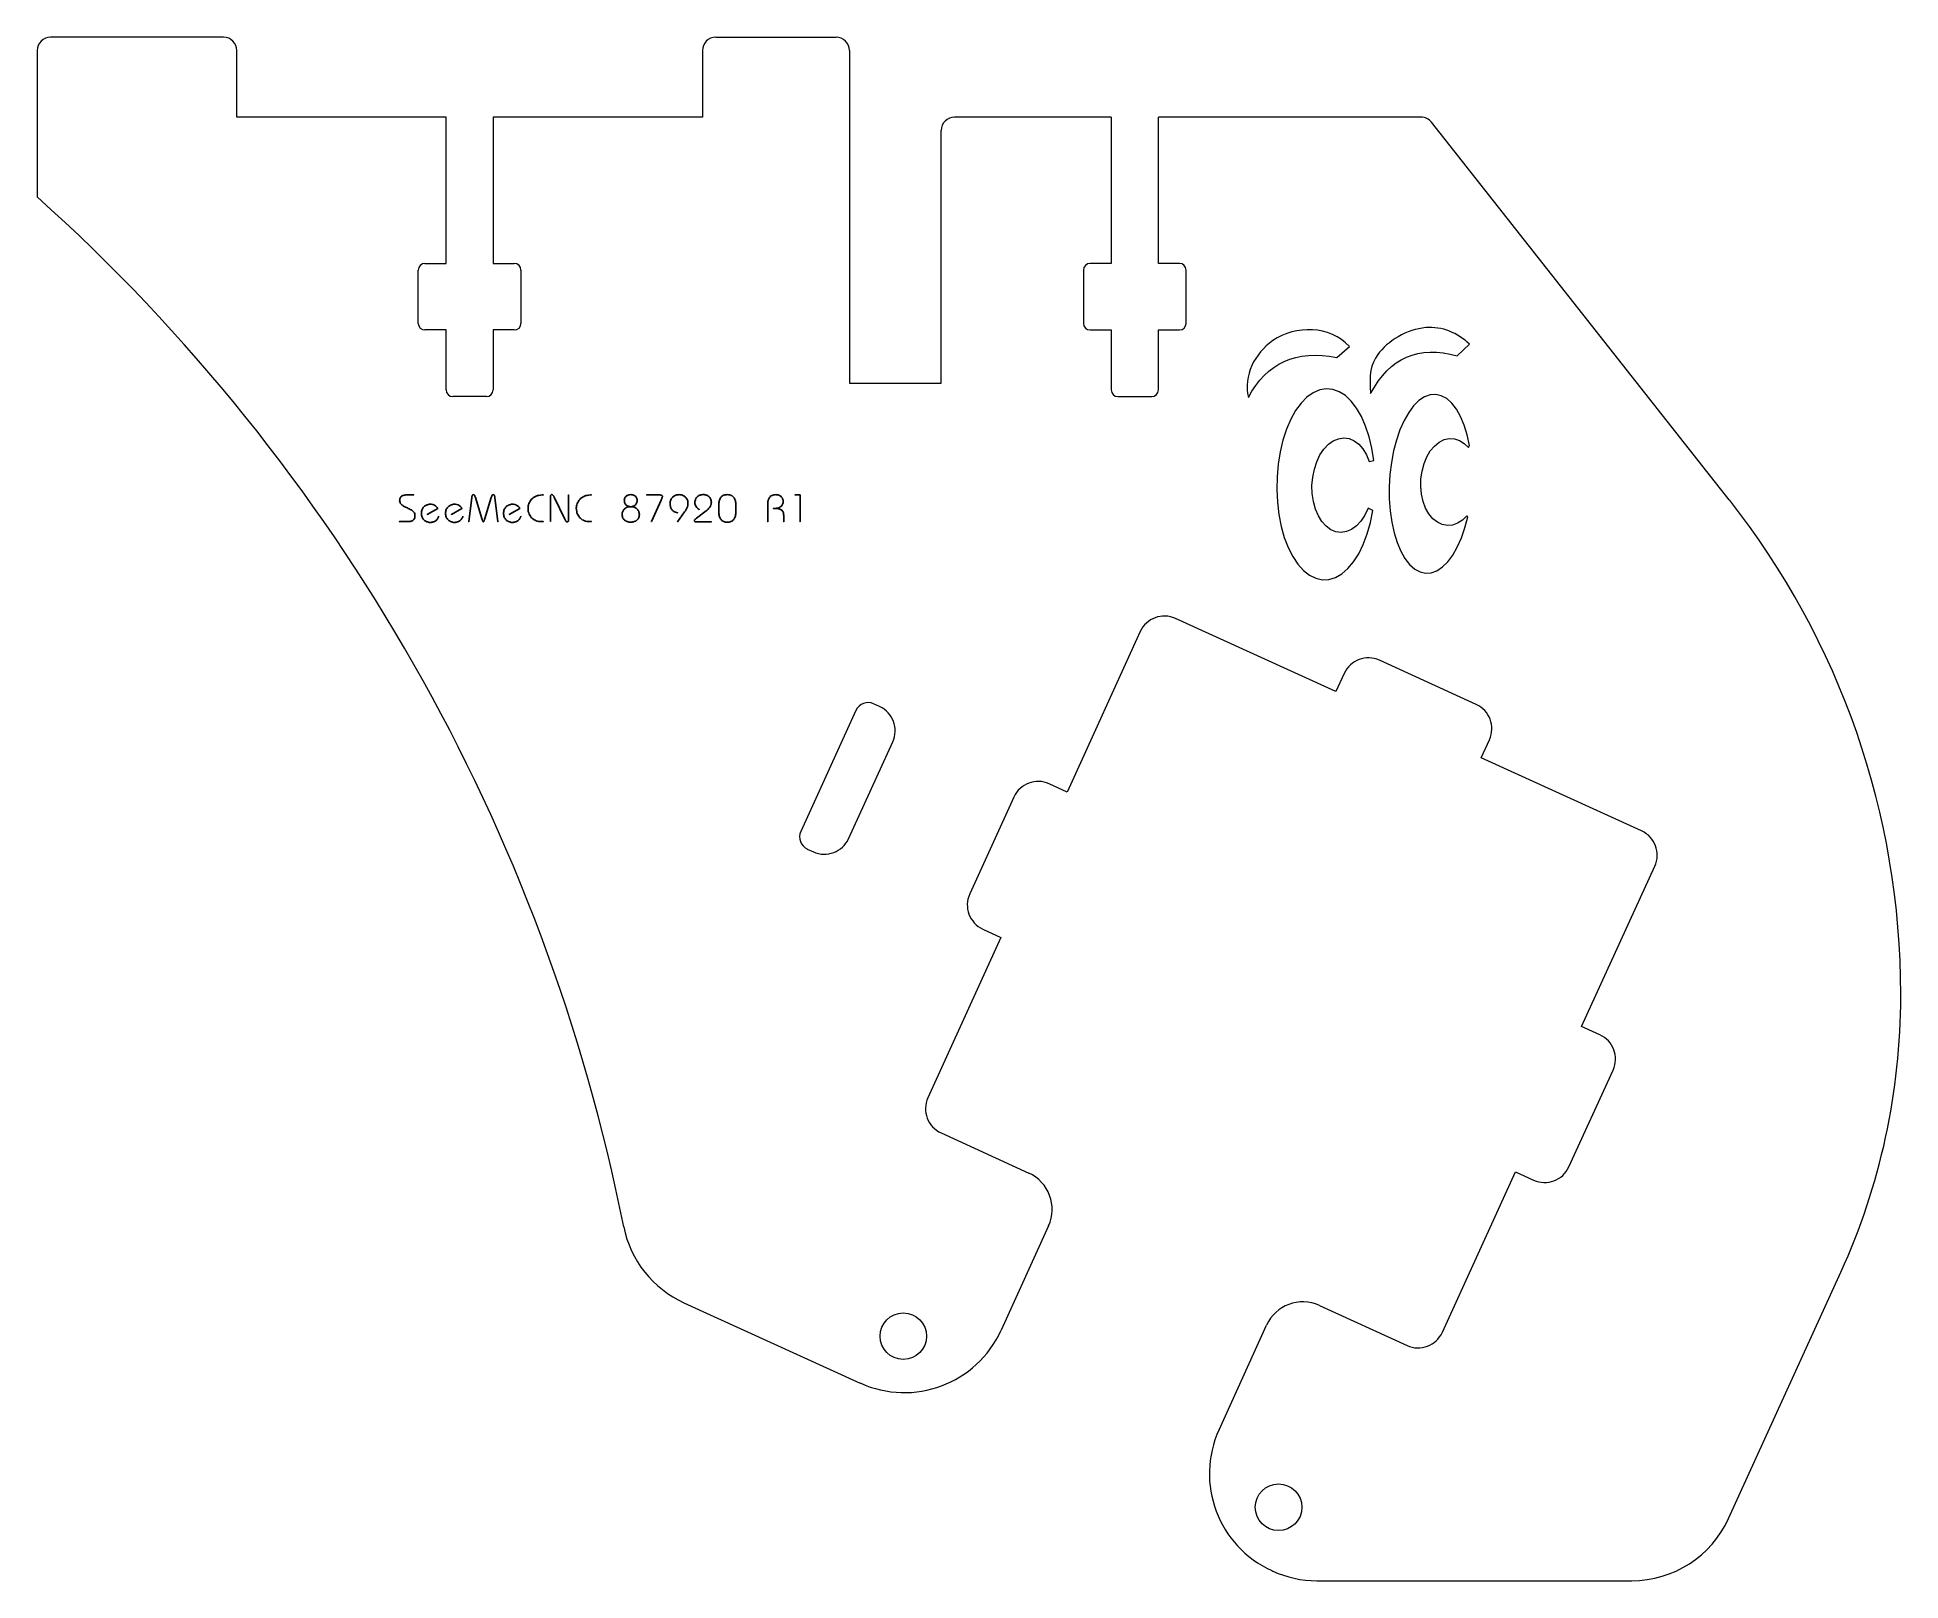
# Model space of a CAD drawing. Header units: millimetres. Extents: x -64 to 76, y -55 to 61.
import ezdxf

# ---------------------------------------------------------------- set-up
doc = ezdxf.new("R2010")
doc.units = ezdxf.units.MM

msp = doc.modelspace()

# ---------------------------------------------------------------- linework, layer by layer
at = {"color": 7, "linetype": 'Continuous', "lineweight": 15}
for p, q in [((-50.5, 61), (-63.5, 61)), ((-13.5, 61), (-4.45, 61)), ((-64.5, 60), (-64.5, 49)), ((-49.5, 55), (-49.5, 60)), ((-14.5, 60), (-14.5, 55)), ((-3.45, 60), (-3.45, 35)), ((-33.77, 55), (-49.5, 55)), ((-33.77, 44), (-33.77, 55)), ((-30.23, 55), (-30.23, 44)), ((-14.5, 55), (-30.23, 55)), ((16.23, 55), (4.45, 55)), ((16.23, 55), (16.23, 44)), ((19.77, 44), (19.77, 55)), ((39.52, 55), (19.77, 55)), ((3.45, 35), (3.45, 54)), ((62.69, 26.23), (40.3, 54.62)), ((-35.86, 39.5), (-35.86, 43.5)), ((-35.36, 44), (-33.77, 44)), ((-30.23, 44), (-28.64, 44)), ((-28.14, 43.5), (-28.14, 39.5)), ((14.14, 43.5), (14.14, 39.5)), ((16.23, 44), (14.64, 44)), ((21.36, 44), (19.77, 44)), ((21.86, 39.5), (21.86, 43.5)), ((-33.77, 39), (-35.36, 39)), ((-33.77, 34.5), (-33.77, 39)), ((-28.64, 39), (-30.23, 39)), ((-30.23, 39), (-30.23, 34.5)), ((14.64, 39), (16.23, 39)), ((16.23, 39), (16.23, 34.5)), ((19.77, 39), (21.36, 39)), ((19.77, 34.5), (19.77, 39)), ((42.23, 37.06), (43.16, 37.93)), ((33.18, 36.94), (34.14, 37.77)), ((-30.73, 34), (-33.27, 34)), ((-3.45, 35), (3.45, 35)), ((16.73, 34), (19.27, 34)), ((43.08, 30.16), (43.17, 30.33)), ((35.63, 29.11), (35.96, 29.2)), ((35.89, 25.43), (35.54, 25.6)), ((43.03, 24.97), (42.97, 25.03)), ((33.12, 11.82), (21.06, 17.32)), ((18.41, 16.33), (12.92, 4.27)), ((43.67, 10.86), (36.39, 14.18)), ((33.74, 13.19), (33.12, 11.82)), ((-2.96, 10.41), (-7.11, 1.31)), ((-1.18, 10.7), (-1.64, 10.91)), ((-3.51, 0.77), (-0.19, 8.05)), ((44.04, 6.85), (44.66, 8.21)), ((56.1, 1.35), (44.04, 6.85)), ((12.92, 4.27), (11.56, 4.89)), ((8.91, 3.9), (5.59, -3.38)), ((-6.62, -0.01), (-6.16, -0.22)), ((51.59, -13.35), (57.09, -1.3)), ((7.94, -6.65), (2.45, -18.7)), ((6.58, -6.03), (7.94, -6.65)), ((75.58, -11.07), (75.58, -10.92)), ((52.96, -13.97), (51.59, -13.35)), ((50.63, -23.9), (53.95, -16.62)), ((3.44, -21.35), (10.04, -24.36)), ((41.12, -36.33), (46.62, -24.27)), ((46.62, -24.27), (47.98, -24.89)), ((11.52, -28.33), (7.95, -36.18)), ((62.64, -50.32), (71.07, -31.8)), ((-15.89, -34.11), (-2.65, -40.14)), ((31.88, -34.31), (38.47, -37.32)), ((24.33, -43.65), (27.9, -35.8)), ((28.29, -54.24), (28.37, -54.28)), ((31.69, -55), (55.36, -55))]:
    msp.add_line(p, q, dxfattribs=at)
at = {"color": 7, "linetype": 'Continuous', "lineweight": 15, "flags": 128}
for points in [[(35.96, 29.2), (35.82, 30.11), (35.62, 30.98), (35.35, 31.78), (35.04, 32.5), (34.67, 33.13), (34.27, 33.65), (33.83, 34.07), (33.36, 34.36), (32.88, 34.54), (32.39, 34.58), (31.9, 34.5), (31.41, 34.29), (30.94, 33.95), (30.5, 33.5), (30.09, 32.95), (29.72, 32.29), (29.4, 31.54), (29.14, 30.72), (28.92, 29.84), (28.78, 28.92), (28.69, 27.97), (28.67, 27.01), (28.72, 26.06), (28.83, 25.13), (29, 24.24), (29.24, 23.41), (29.53, 22.65), (29.87, 21.98), (30.26, 21.4), (30.68, 20.93), (31.13, 20.57), (31.61, 20.34), (32.1, 20.23), (32.59, 20.25), (33.08, 20.4), (33.56, 20.67), (34.01, 21.07), (34.44, 21.57), (34.83, 22.18), (35.17, 22.89), (35.47, 23.67), (35.71, 24.52), (35.89, 25.43)], [(43.17, 30.33), (42.99, 31.13), (42.77, 31.86), (42.49, 32.51), (42.18, 33.06), (41.83, 33.51), (41.45, 33.85), (41.04, 34.06), (40.63, 34.16), (40.2, 34.12), (39.78, 33.97), (39.36, 33.69), (38.96, 33.3), (38.59, 32.79), (38.24, 32.19), (37.93, 31.5), (37.67, 30.73), (37.45, 29.91), (37.29, 29.03), (37.18, 28.13), (37.13, 27.21), (37.13, 26.3), (37.2, 25.41), (37.32, 24.55), (37.49, 23.75), (37.72, 23.02), (37.99, 22.38), (38.31, 21.82), (38.66, 21.37), (39.04, 21.03), (39.44, 20.82), (39.86, 20.72), (40.28, 20.75), (40.71, 20.91), (41.12, 21.19), (41.52, 21.58), (41.9, 22.08), (42.24, 22.68), (42.55, 23.37), (42.82, 24.14), (43.03, 24.97)], [(35.54, 25.6), (35.3, 25.08), (35, 24.64), (34.67, 24.28), (34.3, 24.01), (33.91, 23.85), (33.51, 23.79), (33.12, 23.84), (32.74, 23.99), (32.38, 24.25), (32.07, 24.6), (31.8, 25.04), (31.58, 25.54), (31.43, 26.11), (31.34, 26.7), (31.32, 27.32), (31.38, 27.94), (31.5, 28.54), (31.68, 29.1), (31.92, 29.61), (32.22, 30.05), (32.56, 30.41), (32.92, 30.67), (33.31, 30.83), (33.71, 30.89), (34.11, 30.84), (34.49, 30.67), (34.84, 30.41), (35.15, 30.06), (35.42, 29.62), (35.63, 29.11)], [(42.97, 25.03), (42.64, 24.71), (42.27, 24.47), (41.89, 24.33), (41.5, 24.3), (41.11, 24.37), (40.75, 24.55), (40.41, 24.82), (40.11, 25.18), (39.86, 25.61), (39.68, 26.11), (39.55, 26.66), (39.49, 27.24), (39.5, 27.82), (39.59, 28.4), (39.74, 28.96), (39.95, 29.46), (40.21, 29.91), (40.52, 30.28), (40.87, 30.57), (41.25, 30.76), (41.64, 30.84), (42.02, 30.82), (42.4, 30.7), (42.76, 30.48), (43.08, 30.16)]]:
    msp.add_lwpolyline(points, dxfattribs=at)
at = {"color": 7, "linetype": 'Continuous', "flags": 128}
for points in [[(-30.1, 26.41), (-30.1, 26.45), (-30.11, 26.48), (-30.12, 26.52), (-30.13, 26.55), (-30.15, 26.58), (-30.16, 26.61), (-30.19, 26.62), (-30.22, 26.63), (-30.22, 26.63), (-30.25, 26.62), (-30.27, 26.6), (-30.3, 26.58), (-30.32, 26.54), (-30.33, 26.51), (-30.35, 26.47), (-30.36, 26.43), (-30.37, 26.4), (-30.37, 26.4), (-30.85, 24.84), (-30.85, 24.84), (-30.88, 24.75), (-30.91, 24.67), (-30.92, 24.63), (-30.94, 24.61), (-30.95, 24.59), (-30.97, 24.59), (-30.97, 24.59), (-30.98, 24.59), (-31, 24.61), (-31.01, 24.63), (-31.03, 24.67), (-31.06, 24.75), (-31.08, 24.84), (-31.08, 24.84), (-31.56, 26.4), (-31.56, 26.4), (-31.57, 26.44), (-31.59, 26.47), (-31.6, 26.51), (-31.62, 26.55), (-31.64, 26.58), (-31.66, 26.6), (-31.69, 26.62), (-31.72, 26.63), (-31.72, 26.63), (-31.75, 26.62), (-31.77, 26.61), (-31.79, 26.58), (-31.8, 26.55), (-31.82, 26.52), (-31.83, 26.48), (-31.83, 26.45), (-31.84, 26.41), (-31.84, 26.41), (-32.06, 24.59), (-32.06, 24.59), (-31.84, 26.41), (-31.84, 26.41), (-31.83, 26.45), (-31.83, 26.48), (-31.82, 26.52), (-31.8, 26.55), (-31.79, 26.58), (-31.77, 26.61), (-31.75, 26.62), (-31.72, 26.63), (-31.72, 26.63), (-31.69, 26.62), (-31.66, 26.6), (-31.64, 26.58), (-31.62, 26.55), (-31.6, 26.51), (-31.59, 26.47), (-31.57, 26.44), (-31.56, 26.4), (-31.56, 26.4), (-31.08, 24.84), (-31.08, 24.84), (-31.06, 24.75), (-31.03, 24.67), (-31.01, 24.63), (-31, 24.61), (-30.98, 24.59), (-30.97, 24.59), (-30.97, 24.59), (-30.95, 24.59), (-30.94, 24.61), (-30.92, 24.63), (-30.91, 24.67), (-30.88, 24.75), (-30.85, 24.84), (-30.85, 24.84), (-30.37, 26.4), (-30.37, 26.4), (-30.36, 26.43), (-30.35, 26.47), (-30.33, 26.51), (-30.32, 26.54), (-30.3, 26.58), (-30.27, 26.6), (-30.25, 26.62), (-30.22, 26.63), (-30.22, 26.63), (-30.19, 26.62), (-30.16, 26.61), (-30.15, 26.58), (-30.13, 26.55), (-30.12, 26.52), (-30.11, 26.48), (-30.1, 26.45), (-30.1, 26.41), (-30.1, 26.41), (-29.87, 24.59), (-29.87, 24.59), (-30.1, 26.41)], [(-25.93, 26.41), (-25.93, 26.45), (-25.93, 26.48), (-25.92, 26.51), (-25.92, 26.53), (-25.91, 26.57), (-25.89, 26.59), (-25.87, 26.61), (-25.86, 26.62), (-25.84, 26.63), (-25.82, 26.63), (-25.82, 26.63), (-25.8, 26.62), (-25.78, 26.62), (-25.76, 26.6), (-25.74, 26.58), (-25.71, 26.55), (-25.68, 26.51), (-25.67, 26.48), (-25.65, 26.45), (-25.64, 26.42), (-25.62, 26.38), (-25.62, 26.38), (-24.84, 24.78), (-24.84, 24.78), (-24.82, 24.74), (-24.81, 24.71), (-24.79, 24.69), (-24.78, 24.66), (-24.76, 24.63), (-24.74, 24.6), (-24.72, 24.59), (-24.7, 24.58), (-24.68, 24.58), (-24.65, 24.58), (-24.65, 24.58), (-24.64, 24.58), (-24.62, 24.58), (-24.61, 24.59), (-24.6, 24.61), (-24.58, 24.63), (-24.58, 24.67), (-24.57, 24.69), (-24.57, 24.72), (-24.57, 24.75), (-24.57, 24.78), (-24.57, 24.78), (-24.57, 26.6), (-24.57, 26.6), (-24.57, 24.78), (-24.57, 24.78), (-24.57, 24.75), (-24.57, 24.72), (-24.57, 24.69), (-24.58, 24.67), (-24.58, 24.63), (-24.6, 24.61), (-24.61, 24.59), (-24.62, 24.58), (-24.64, 24.58), (-24.65, 24.58), (-24.65, 24.58), (-24.68, 24.58), (-24.7, 24.58), (-24.72, 24.59), (-24.74, 24.6), (-24.76, 24.63), (-24.78, 24.66), (-24.79, 24.69), (-24.81, 24.71), (-24.82, 24.74), (-24.84, 24.78), (-24.84, 24.78), (-25.62, 26.38), (-25.62, 26.38), (-25.64, 26.42), (-25.65, 26.45), (-25.67, 26.48), (-25.68, 26.51), (-25.71, 26.55), (-25.74, 26.58), (-25.76, 26.6), (-25.78, 26.62), (-25.8, 26.62), (-25.82, 26.63), (-25.82, 26.63), (-25.84, 26.63), (-25.86, 26.62), (-25.87, 26.61), (-25.89, 26.59), (-25.91, 26.57), (-25.92, 26.53), (-25.92, 26.51), (-25.93, 26.48), (-25.93, 26.45), (-25.93, 26.41), (-25.93, 26.41), (-25.93, 24.61), (-25.93, 24.61), (-25.93, 26.41)], [(-20.38, 26.19), (-20.37, 26.25), (-20.36, 26.3), (-20.35, 26.35), (-20.33, 26.39), (-20.3, 26.43), (-20.27, 26.47), (-20.24, 26.5), (-20.21, 26.53), (-20.17, 26.55), (-20.13, 26.57), (-20.09, 26.59), (-20.05, 26.6), (-19.97, 26.62), (-19.89, 26.63), (-19.89, 26.63), (-19.81, 26.62), (-19.73, 26.6), (-19.69, 26.59), (-19.65, 26.57), (-19.61, 26.55), (-19.57, 26.53), (-19.54, 26.5), (-19.51, 26.47), (-19.48, 26.43), (-19.46, 26.39), (-19.43, 26.35), (-19.42, 26.3), (-19.41, 26.25), (-19.41, 26.19), (-19.41, 26.19), (-19.41, 26.13), (-19.42, 26.08), (-19.43, 26.03), (-19.45, 25.98), (-19.47, 25.94), (-19.5, 25.9), (-19.52, 25.87), (-19.56, 25.84), (-19.59, 25.81), (-19.63, 25.79), (-19.67, 25.77), (-19.71, 25.75), (-19.75, 25.74), (-19.8, 25.73), (-19.84, 25.72), (-19.89, 25.72), (-19.89, 25.72), (-19.94, 25.72), (-19.98, 25.73), (-20.03, 25.74), (-20.07, 25.75), (-20.11, 25.77), (-20.16, 25.79), (-20.19, 25.81), (-20.23, 25.84), (-20.26, 25.87), (-20.29, 25.9), (-20.31, 25.94), (-20.34, 25.98), (-20.35, 26.03), (-20.37, 26.08), (-20.37, 26.13)], [(-20.38, 26.19), (-20.37, 26.13), (-20.37, 26.08), (-20.35, 26.03), (-20.34, 25.98), (-20.31, 25.94), (-20.29, 25.9), (-20.26, 25.87), (-20.23, 25.84), (-20.19, 25.81), (-20.16, 25.79), (-20.11, 25.77), (-20.07, 25.75), (-20.03, 25.74), (-19.98, 25.73), (-19.94, 25.72), (-19.89, 25.72), (-19.89, 25.72), (-19.84, 25.72), (-19.8, 25.73), (-19.75, 25.74), (-19.71, 25.75), (-19.67, 25.77), (-19.63, 25.79), (-19.59, 25.81), (-19.56, 25.84), (-19.52, 25.87), (-19.5, 25.9), (-19.47, 25.94), (-19.45, 25.98), (-19.43, 26.03), (-19.42, 26.08), (-19.41, 26.13), (-19.41, 26.19), (-19.41, 26.19), (-19.41, 26.25), (-19.42, 26.3), (-19.43, 26.35), (-19.46, 26.39), (-19.48, 26.43), (-19.51, 26.47), (-19.54, 26.5), (-19.57, 26.53), (-19.61, 26.55), (-19.65, 26.57), (-19.69, 26.59), (-19.73, 26.6), (-19.81, 26.62), (-19.89, 26.63), (-19.89, 26.63), (-19.97, 26.62), (-20.05, 26.6), (-20.09, 26.59), (-20.13, 26.57), (-20.17, 26.55), (-20.21, 26.53), (-20.24, 26.5), (-20.27, 26.47), (-20.3, 26.43), (-20.33, 26.39), (-20.35, 26.35), (-20.36, 26.3), (-20.37, 26.25), (-20.38, 26.19)], [(-15.84, 25.34), (-15.78, 25.42), (-15.73, 25.5), (-15.69, 25.57), (-15.65, 25.65), (-15.62, 25.72), (-15.6, 25.8), (-15.59, 25.88), (-15.59, 25.97), (-15.59, 25.97), (-15.59, 26.03), (-15.6, 26.1), (-15.61, 26.16), (-15.63, 26.22), (-15.66, 26.27), (-15.69, 26.33), (-15.73, 26.38), (-15.77, 26.42), (-15.81, 26.47), (-15.86, 26.51), (-15.92, 26.54), (-15.98, 26.57), (-16.04, 26.6), (-16.11, 26.61), (-16.18, 26.62), (-16.25, 26.63), (-16.25, 26.63), (-16.31, 26.62), (-16.37, 26.62), (-16.44, 26.6), (-16.5, 26.58), (-16.56, 26.56), (-16.61, 26.53), (-16.67, 26.49), (-16.72, 26.45), (-16.76, 26.41), (-16.8, 26.36), (-16.84, 26.3), (-16.87, 26.24), (-16.9, 26.17), (-16.92, 26.11), (-16.93, 26.03), (-16.93, 25.96), (-16.93, 25.96), (-16.93, 25.85), (-16.91, 25.74), (-16.89, 25.69), (-16.87, 25.63), (-16.85, 25.58), (-16.82, 25.53), (-16.78, 25.49), (-16.74, 25.44), (-16.7, 25.4), (-16.64, 25.37), (-16.59, 25.33), (-16.52, 25.31), (-16.45, 25.29), (-16.37, 25.27), (-16.37, 25.27), (-16.45, 25.29), (-16.52, 25.31), (-16.59, 25.33), (-16.64, 25.37), (-16.7, 25.4), (-16.74, 25.44), (-16.78, 25.49), (-16.82, 25.53), (-16.85, 25.58), (-16.87, 25.63), (-16.89, 25.69), (-16.91, 25.74), (-16.93, 25.85), (-16.93, 25.96), (-16.93, 25.96), (-16.93, 26.03), (-16.92, 26.11), (-16.9, 26.17), (-16.87, 26.24), (-16.84, 26.3), (-16.8, 26.36), (-16.76, 26.41), (-16.72, 26.45), (-16.67, 26.49), (-16.61, 26.53), (-16.56, 26.56), (-16.5, 26.58), (-16.44, 26.6), (-16.37, 26.62), (-16.31, 26.62), (-16.25, 26.63), (-16.25, 26.63), (-16.18, 26.62), (-16.11, 26.61), (-16.04, 26.6), (-15.98, 26.57), (-15.92, 26.54), (-15.86, 26.51), (-15.81, 26.47), (-15.77, 26.42), (-15.73, 26.38), (-15.69, 26.33), (-15.66, 26.27), (-15.63, 26.22), (-15.61, 26.16), (-15.6, 26.1), (-15.59, 26.03), (-15.59, 25.97), (-15.59, 25.97), (-15.59, 25.88), (-15.6, 25.8), (-15.62, 25.72), (-15.65, 25.65), (-15.69, 25.57), (-15.73, 25.5), (-15.78, 25.42), (-15.84, 25.34), (-15.84, 25.34), (-16.37, 24.59), (-16.37, 24.59), (-15.84, 25.34)], [(-14.94, 24.59), (-14.99, 24.59), (-15.03, 24.59), (-15.06, 24.6), (-15.08, 24.62), (-15.09, 24.63), (-15.1, 24.65), (-15.1, 24.67), (-15.11, 24.69), (-15.11, 24.69), (-15.1, 24.7), (-15.1, 24.71), (-15.09, 24.72), (-15.08, 24.73), (-15.06, 24.75), (-15.03, 24.78), (-15.01, 24.79), (-14.99, 24.81), (-14.97, 24.83), (-14.94, 24.85), (-14.94, 24.85), (-14.22, 25.41), (-14.22, 25.41), (-14.15, 25.47), (-14.08, 25.54), (-14.01, 25.6), (-13.95, 25.68), (-13.9, 25.76), (-13.87, 25.85), (-13.85, 25.89), (-13.84, 25.94), (-13.84, 25.99), (-13.83, 26.05), (-13.83, 26.05), (-13.84, 26.12), (-13.85, 26.19), (-13.86, 26.25), (-13.89, 26.31), (-13.92, 26.36), (-13.95, 26.41), (-13.99, 26.45), (-14.03, 26.49), (-14.07, 26.52), (-14.12, 26.55), (-14.17, 26.58), (-14.22, 26.59), (-14.27, 26.61), (-14.32, 26.62), (-14.37, 26.63), (-14.43, 26.63), (-14.43, 26.63), (-14.48, 26.63), (-14.54, 26.62), (-14.59, 26.61), (-14.65, 26.59), (-14.71, 26.58), (-14.76, 26.55), (-14.81, 26.52), (-14.86, 26.49), (-14.9, 26.45), (-14.94, 26.41), (-14.97, 26.36), (-15.01, 26.3), (-15.03, 26.24), (-15.05, 26.17), (-15.06, 26.1), (-15.06, 26.02), (-15.06, 26.02), (-15.06, 25.95), (-15.04, 25.88), (-15.01, 25.8), (-14.98, 25.73), (-14.93, 25.67), (-14.88, 25.61), (-14.81, 25.56), (-14.74, 25.52), (-14.74, 25.52), (-14.81, 25.56), (-14.88, 25.61), (-14.93, 25.67), (-14.98, 25.73), (-15.01, 25.8), (-15.04, 25.88), (-15.06, 25.95), (-15.06, 26.02), (-15.06, 26.02), (-15.06, 26.1), (-15.05, 26.17), (-15.03, 26.24), (-15.01, 26.3), (-14.97, 26.36), (-14.94, 26.41), (-14.9, 26.45), (-14.86, 26.49), (-14.81, 26.52), (-14.76, 26.55), (-14.71, 26.58), (-14.65, 26.59), (-14.59, 26.61), (-14.54, 26.62), (-14.48, 26.63), (-14.43, 26.63), (-14.43, 26.63), (-14.37, 26.63), (-14.32, 26.62), (-14.27, 26.61), (-14.22, 26.59), (-14.17, 26.58), (-14.12, 26.55), (-14.07, 26.52), (-14.03, 26.49), (-13.99, 26.45), (-13.95, 26.41), (-13.92, 26.36), (-13.89, 26.31), (-13.86, 26.25), (-13.85, 26.19), (-13.84, 26.12), (-13.83, 26.05), (-13.83, 26.05), (-13.84, 25.99), (-13.84, 25.94), (-13.85, 25.89), (-13.87, 25.85), (-13.9, 25.76), (-13.95, 25.68), (-14.01, 25.6), (-14.08, 25.54), (-14.15, 25.47), (-14.22, 25.41), (-14.22, 25.41), (-14.94, 24.85), (-14.94, 24.85), (-14.97, 24.83), (-14.99, 24.81), (-15.01, 24.79), (-15.03, 24.78), (-15.06, 24.75), (-15.08, 24.73), (-15.09, 24.72), (-15.1, 24.71), (-15.1, 24.7), (-15.11, 24.69), (-15.11, 24.69), (-15.1, 24.67), (-15.1, 24.65), (-15.09, 24.63), (-15.08, 24.62), (-15.06, 24.6), (-15.03, 24.59), (-14.99, 24.59), (-14.94, 24.59), (-14.94, 24.59), (-13.83, 24.59), (-13.83, 24.59), (-14.94, 24.59)], [(-13.26, 25.93), (-13.26, 26.01), (-13.25, 26.08), (-13.24, 26.15), (-13.22, 26.21), (-13.2, 26.27), (-13.17, 26.33), (-13.14, 26.38), (-13.1, 26.43), (-13.06, 26.48), (-13.01, 26.52), (-12.96, 26.55), (-12.9, 26.58), (-12.84, 26.6), (-12.77, 26.61), (-12.7, 26.62), (-12.63, 26.63), (-12.63, 26.63), (-12.55, 26.62), (-12.48, 26.61), (-12.42, 26.6), (-12.36, 26.57), (-12.3, 26.55), (-12.25, 26.51), (-12.2, 26.47), (-12.16, 26.43), (-12.12, 26.38), (-12.09, 26.33), (-12.06, 26.27), (-12.04, 26.21), (-12.02, 26.15), (-12.01, 26.08), (-12, 26.01), (-12, 25.93), (-12, 25.93), (-12, 25.25), (-12, 25.25), (-12, 25.18), (-12.01, 25.11), (-12.02, 25.04), (-12.04, 24.97), (-12.06, 24.91), (-12.09, 24.85), (-12.12, 24.8), (-12.16, 24.75), (-12.2, 24.71), (-12.25, 24.67), (-12.3, 24.63), (-12.36, 24.6), (-12.42, 24.58), (-12.48, 24.56), (-12.55, 24.55), (-12.63, 24.55), (-12.63, 24.55), (-12.7, 24.55), (-12.77, 24.56), (-12.84, 24.58), (-12.9, 24.6), (-12.96, 24.63), (-13.01, 24.67), (-13.06, 24.71), (-13.1, 24.75), (-13.14, 24.8), (-13.17, 24.85), (-13.2, 24.91), (-13.22, 24.97), (-13.24, 25.04), (-13.25, 25.11), (-13.26, 25.18), (-13.26, 25.25)], [(-13.26, 25.93), (-13.26, 25.25), (-13.26, 25.25), (-13.26, 25.18), (-13.25, 25.11), (-13.24, 25.04), (-13.22, 24.97), (-13.2, 24.91), (-13.17, 24.85), (-13.14, 24.8), (-13.1, 24.75), (-13.06, 24.71), (-13.01, 24.67), (-12.96, 24.63), (-12.9, 24.6), (-12.84, 24.58), (-12.77, 24.56), (-12.7, 24.55), (-12.63, 24.55), (-12.63, 24.55), (-12.55, 24.55), (-12.48, 24.56), (-12.42, 24.58), (-12.36, 24.6), (-12.3, 24.63), (-12.25, 24.67), (-12.2, 24.71), (-12.16, 24.75), (-12.12, 24.8), (-12.09, 24.85), (-12.06, 24.91), (-12.04, 24.97), (-12.02, 25.04), (-12.01, 25.11), (-12, 25.18), (-12, 25.25), (-12, 25.25), (-12, 25.93), (-12, 25.93), (-12, 26.01), (-12.01, 26.08), (-12.02, 26.15), (-12.04, 26.21), (-12.06, 26.27), (-12.09, 26.33), (-12.12, 26.38), (-12.16, 26.43), (-12.2, 26.47), (-12.25, 26.51), (-12.3, 26.55), (-12.36, 26.57), (-12.42, 26.6), (-12.48, 26.61), (-12.55, 26.62), (-12.63, 26.63), (-12.63, 26.63), (-12.7, 26.62), (-12.77, 26.61), (-12.84, 26.6), (-12.9, 26.58), (-12.96, 26.55), (-13.01, 26.52), (-13.06, 26.48), (-13.1, 26.43), (-13.14, 26.38), (-13.17, 26.33), (-13.2, 26.27), (-13.22, 26.21), (-13.24, 26.15), (-13.25, 26.08), (-13.26, 26.01), (-13.26, 25.93)], [(-9.59, 26), (-9.59, 26.05), (-9.58, 26.1), (-9.57, 26.16), (-9.56, 26.21), (-9.54, 26.26), (-9.52, 26.32), (-9.49, 26.37), (-9.46, 26.41), (-9.42, 26.46), (-9.38, 26.5), (-9.33, 26.53), (-9.27, 26.57), (-9.21, 26.59), (-9.14, 26.61), (-9.07, 26.62), (-8.99, 26.63), (-8.99, 26.63), (-8.92, 26.62), (-8.86, 26.62), (-8.81, 26.6), (-8.75, 26.59), (-8.71, 26.56), (-8.66, 26.54), (-8.62, 26.51), (-8.58, 26.48), (-8.55, 26.44), (-8.52, 26.4), (-8.49, 26.36), (-8.47, 26.31), (-8.46, 26.27), (-8.44, 26.22), (-8.44, 26.17), (-8.43, 26.12), (-8.43, 26.12), (-8.44, 26.06), (-8.44, 26), (-8.46, 25.95), (-8.48, 25.9), (-8.5, 25.85), (-8.53, 25.81), (-8.56, 25.77), (-8.6, 25.73), (-8.65, 25.7), (-8.7, 25.67), (-8.75, 25.64), (-8.8, 25.62), (-8.86, 25.61), (-8.93, 25.6), (-8.99, 25.59), (-9.06, 25.59), (-9.06, 25.59), (-9.16, 25.59), (-9.16, 25.59), (-8.96, 25.59), (-8.96, 25.59), (-8.9, 25.59), (-8.84, 25.58), (-8.78, 25.57), (-8.73, 25.56), (-8.68, 25.54), (-8.63, 25.52), (-8.59, 25.49), (-8.55, 25.46), (-8.51, 25.43), (-8.48, 25.39), (-8.45, 25.35), (-8.43, 25.3), (-8.41, 25.25), (-8.4, 25.2), (-8.4, 25.14), (-8.39, 25.07), (-8.39, 25.07), (-8.39, 24.59), (-8.39, 24.59), (-8.39, 25.07), (-8.39, 25.07), (-8.4, 25.14), (-8.4, 25.2), (-8.41, 25.25), (-8.43, 25.3), (-8.45, 25.35), (-8.48, 25.39), (-8.51, 25.43), (-8.55, 25.46), (-8.59, 25.49), (-8.63, 25.52), (-8.68, 25.54), (-8.73, 25.56), (-8.78, 25.57), (-8.84, 25.58), (-8.9, 25.59), (-8.96, 25.59), (-8.96, 25.59), (-9.16, 25.59), (-9.16, 25.59), (-9.06, 25.59), (-9.06, 25.59), (-8.99, 25.59), (-8.93, 25.6), (-8.86, 25.61), (-8.8, 25.62), (-8.75, 25.64), (-8.7, 25.67), (-8.65, 25.7), (-8.6, 25.73), (-8.56, 25.77), (-8.53, 25.81), (-8.5, 25.85), (-8.48, 25.9), (-8.46, 25.95), (-8.44, 26), (-8.44, 26.06), (-8.43, 26.12), (-8.43, 26.12), (-8.44, 26.17), (-8.44, 26.22), (-8.46, 26.27), (-8.47, 26.31), (-8.49, 26.36), (-8.52, 26.4), (-8.55, 26.44), (-8.58, 26.48), (-8.62, 26.51), (-8.66, 26.54), (-8.71, 26.56), (-8.75, 26.59), (-8.81, 26.6), (-8.86, 26.62), (-8.92, 26.62), (-8.99, 26.63), (-8.99, 26.63), (-9.07, 26.62), (-9.14, 26.61), (-9.21, 26.59), (-9.27, 26.57), (-9.33, 26.53), (-9.38, 26.5), (-9.42, 26.46), (-9.46, 26.41), (-9.49, 26.37), (-9.52, 26.32), (-9.54, 26.26), (-9.56, 26.21), (-9.57, 26.16), (-9.58, 26.1), (-9.59, 26.05), (-9.59, 26), (-9.59, 26), (-9.59, 24.59), (-9.59, 24.59), (-9.59, 26)], [(-36.61, 24.6), (-36.56, 24.6), (-36.51, 24.6), (-36.46, 24.61), (-36.41, 24.62), (-36.37, 24.64), (-36.32, 24.66), (-36.28, 24.68), (-36.25, 24.7), (-36.21, 24.73), (-36.19, 24.77), (-36.16, 24.8), (-36.14, 24.84), (-36.13, 24.89), (-36.11, 24.94), (-36.11, 24.99), (-36.11, 25.05), (-36.11, 25.05), (-36.11, 25.12), (-36.13, 25.19), (-36.15, 25.25), (-36.19, 25.31), (-36.24, 25.36), (-36.29, 25.4), (-36.34, 25.45), (-36.4, 25.49), (-36.47, 25.52), (-36.54, 25.56), (-36.61, 25.59), (-36.68, 25.63), (-36.82, 25.69), (-36.96, 25.76), (-37.02, 25.8), (-37.07, 25.84), (-37.13, 25.89), (-37.17, 25.93), (-37.21, 25.98), (-37.23, 26.04), (-37.25, 26.1), (-37.26, 26.17), (-37.26, 26.17), (-37.25, 26.24), (-37.24, 26.31), (-37.23, 26.35), (-37.21, 26.38), (-37.19, 26.42), (-37.17, 26.45), (-37.14, 26.48), (-37.11, 26.51), (-37.07, 26.53), (-37.03, 26.55), (-36.99, 26.57), (-36.93, 26.59), (-36.87, 26.59), (-36.8, 26.6), (-36.8, 26.6), (-36.2, 26.6), (-36.2, 26.6), (-36.8, 26.6), (-36.8, 26.6), (-36.87, 26.59), (-36.93, 26.59), (-36.99, 26.57), (-37.03, 26.55), (-37.07, 26.53), (-37.11, 26.51), (-37.14, 26.48), (-37.17, 26.45), (-37.19, 26.42), (-37.21, 26.38), (-37.23, 26.35), (-37.24, 26.31), (-37.25, 26.24), (-37.26, 26.17), (-37.26, 26.17), (-37.25, 26.1), (-37.23, 26.04), (-37.21, 25.98), (-37.17, 25.93), (-37.13, 25.89), (-37.07, 25.84), (-37.02, 25.8), (-36.96, 25.76), (-36.82, 25.69), (-36.68, 25.63), (-36.61, 25.59), (-36.54, 25.56), (-36.47, 25.52), (-36.4, 25.49), (-36.34, 25.45), (-36.29, 25.4), (-36.24, 25.36), (-36.19, 25.31), (-36.15, 25.25), (-36.13, 25.19), (-36.11, 25.12), (-36.11, 25.05), (-36.11, 25.05), (-36.11, 24.99), (-36.11, 24.94), (-36.13, 24.89), (-36.14, 24.84), (-36.16, 24.8), (-36.19, 24.77), (-36.21, 24.73), (-36.25, 24.7), (-36.28, 24.68), (-36.32, 24.66), (-36.37, 24.64), (-36.41, 24.62), (-36.46, 24.61), (-36.51, 24.6), (-36.56, 24.6), (-36.61, 24.6), (-36.61, 24.6), (-37.28, 24.6), (-37.28, 24.6), (-36.61, 24.6)], [(-34.32, 25.01), (-34.34, 24.96), (-34.36, 24.9), (-34.38, 24.85), (-34.41, 24.81), (-34.44, 24.77), (-34.48, 24.73), (-34.51, 24.69), (-34.55, 24.66), (-34.6, 24.63), (-34.64, 24.61), (-34.69, 24.59), (-34.74, 24.57), (-34.79, 24.56), (-34.84, 24.55), (-34.9, 24.54), (-34.96, 24.54), (-34.96, 24.54), (-35.03, 24.54), (-35.1, 24.55), (-35.16, 24.57), (-35.22, 24.59), (-35.28, 24.62), (-35.34, 24.65), (-35.39, 24.69), (-35.44, 24.73), (-35.48, 24.78), (-35.51, 24.83), (-35.55, 24.88), (-35.57, 24.94), (-35.6, 25.01), (-35.61, 25.08), (-35.62, 25.15), (-35.62, 25.22), (-35.62, 25.22), (-35.62, 25.29), (-35.61, 25.37), (-35.6, 25.43), (-35.57, 25.5), (-35.55, 25.56), (-35.51, 25.61), (-35.48, 25.67), (-35.44, 25.71), (-35.39, 25.76), (-35.34, 25.79), (-35.28, 25.82), (-35.22, 25.85), (-35.16, 25.87), (-35.1, 25.89), (-35.03, 25.9), (-34.96, 25.9), (-34.96, 25.9), (-34.86, 25.9), (-34.77, 25.88), (-34.69, 25.85), (-34.61, 25.81), (-34.57, 25.79), (-34.54, 25.76), (-34.51, 25.74), (-34.48, 25.71), (-34.46, 25.68), (-34.43, 25.65), (-34.41, 25.61), (-34.4, 25.58), (-34.4, 25.58), (-35.19, 25.14), (-35.19, 25.14), (-34.4, 25.58), (-34.4, 25.58), (-34.41, 25.61), (-34.43, 25.65), (-34.46, 25.68), (-34.48, 25.71), (-34.51, 25.74), (-34.54, 25.76), (-34.57, 25.79), (-34.61, 25.81), (-34.69, 25.85), (-34.77, 25.88), (-34.86, 25.9), (-34.96, 25.9), (-34.96, 25.9), (-35.03, 25.9), (-35.1, 25.89), (-35.16, 25.87), (-35.22, 25.85), (-35.28, 25.82), (-35.34, 25.79), (-35.39, 25.76), (-35.44, 25.71), (-35.48, 25.67), (-35.51, 25.61), (-35.55, 25.56), (-35.57, 25.5), (-35.6, 25.43), (-35.61, 25.37), (-35.62, 25.29), (-35.62, 25.22), (-35.62, 25.22), (-35.62, 25.15), (-35.61, 25.08), (-35.6, 25.01), (-35.57, 24.94), (-35.55, 24.88), (-35.51, 24.83), (-35.48, 24.78), (-35.44, 24.73), (-35.39, 24.69), (-35.34, 24.65), (-35.28, 24.62), (-35.22, 24.59), (-35.16, 24.57), (-35.1, 24.55), (-35.03, 24.54), (-34.96, 24.54), (-34.96, 24.54), (-34.9, 24.54), (-34.84, 24.55), (-34.79, 24.56), (-34.74, 24.57), (-34.69, 24.59), (-34.64, 24.61), (-34.6, 24.63), (-34.55, 24.66), (-34.51, 24.69), (-34.48, 24.73), (-34.44, 24.77), (-34.41, 24.81), (-34.38, 24.85), (-34.36, 24.9), (-34.34, 24.96), (-34.32, 25.01)], [(-32.5, 25.01), (-32.52, 24.96), (-32.54, 24.9), (-32.57, 24.85), (-32.6, 24.81), (-32.63, 24.77), (-32.66, 24.73), (-32.7, 24.69), (-32.74, 24.66), (-32.78, 24.63), (-32.83, 24.61), (-32.87, 24.59), (-32.92, 24.57), (-32.98, 24.56), (-33.03, 24.55), (-33.08, 24.54), (-33.14, 24.54), (-33.14, 24.54), (-33.21, 24.54), (-33.28, 24.55), (-33.35, 24.57), (-33.41, 24.59), (-33.47, 24.62), (-33.52, 24.65), (-33.57, 24.69), (-33.62, 24.73), (-33.66, 24.78), (-33.7, 24.83), (-33.73, 24.88), (-33.76, 24.94), (-33.78, 25.01), (-33.8, 25.08), (-33.81, 25.15), (-33.81, 25.22), (-33.81, 25.22), (-33.81, 25.29), (-33.8, 25.37), (-33.78, 25.43), (-33.76, 25.5), (-33.73, 25.56), (-33.7, 25.61), (-33.66, 25.67), (-33.62, 25.71), (-33.57, 25.76), (-33.52, 25.79), (-33.47, 25.82), (-33.41, 25.85), (-33.35, 25.87), (-33.28, 25.89), (-33.21, 25.9), (-33.14, 25.9), (-33.14, 25.9), (-33.05, 25.9), (-32.96, 25.88), (-32.87, 25.85), (-32.79, 25.81), (-32.76, 25.79), (-32.72, 25.76), (-32.69, 25.74), (-32.66, 25.71), (-32.64, 25.68), (-32.62, 25.65), (-32.6, 25.61), (-32.58, 25.58), (-32.58, 25.58), (-33.37, 25.14), (-33.37, 25.14), (-32.58, 25.58), (-32.58, 25.58), (-32.6, 25.61), (-32.62, 25.65), (-32.64, 25.68), (-32.66, 25.71), (-32.69, 25.74), (-32.72, 25.76), (-32.76, 25.79), (-32.79, 25.81), (-32.87, 25.85), (-32.96, 25.88), (-33.05, 25.9), (-33.14, 25.9), (-33.14, 25.9), (-33.21, 25.9), (-33.28, 25.89), (-33.35, 25.87), (-33.41, 25.85), (-33.47, 25.82), (-33.52, 25.79), (-33.57, 25.76), (-33.62, 25.71), (-33.66, 25.67), (-33.7, 25.61), (-33.73, 25.56), (-33.76, 25.5), (-33.78, 25.43), (-33.8, 25.37), (-33.81, 25.29), (-33.81, 25.22), (-33.81, 25.22), (-33.81, 25.15), (-33.8, 25.08), (-33.78, 25.01), (-33.76, 24.94), (-33.73, 24.88), (-33.7, 24.83), (-33.66, 24.78), (-33.62, 24.73), (-33.57, 24.69), (-33.52, 24.65), (-33.47, 24.62), (-33.41, 24.59), (-33.35, 24.57), (-33.28, 24.55), (-33.21, 24.54), (-33.14, 24.54), (-33.14, 24.54), (-33.08, 24.54), (-33.03, 24.55), (-32.98, 24.56), (-32.92, 24.57), (-32.87, 24.59), (-32.83, 24.61), (-32.78, 24.63), (-32.74, 24.66), (-32.7, 24.69), (-32.66, 24.73), (-32.63, 24.77), (-32.6, 24.81), (-32.57, 24.85), (-32.54, 24.9), (-32.52, 24.96), (-32.5, 25.01)], [(-28.14, 25.01), (-28.16, 24.96), (-28.19, 24.9), (-28.21, 24.85), (-28.24, 24.81), (-28.27, 24.77), (-28.3, 24.73), (-28.34, 24.69), (-28.38, 24.66), (-28.42, 24.63), (-28.47, 24.61), (-28.52, 24.59), (-28.57, 24.57), (-28.62, 24.56), (-28.67, 24.55), (-28.73, 24.54), (-28.79, 24.54), (-28.79, 24.54), (-28.86, 24.54), (-28.92, 24.55), (-28.99, 24.57), (-29.05, 24.59), (-29.11, 24.62), (-29.17, 24.65), (-29.22, 24.69), (-29.26, 24.73), (-29.3, 24.78), (-29.34, 24.83), (-29.37, 24.88), (-29.4, 24.94), (-29.42, 25.01), (-29.44, 25.08), (-29.45, 25.15), (-29.45, 25.22), (-29.45, 25.22), (-29.45, 25.29), (-29.44, 25.37), (-29.42, 25.43), (-29.4, 25.5), (-29.37, 25.56), (-29.34, 25.61), (-29.3, 25.67), (-29.26, 25.71), (-29.22, 25.76), (-29.17, 25.79), (-29.11, 25.82), (-29.05, 25.85), (-28.99, 25.87), (-28.92, 25.89), (-28.86, 25.9), (-28.79, 25.9), (-28.79, 25.9), (-28.69, 25.9), (-28.6, 25.88), (-28.52, 25.85), (-28.44, 25.81), (-28.4, 25.79), (-28.37, 25.76), (-28.33, 25.74), (-28.31, 25.71), (-28.28, 25.68), (-28.26, 25.65), (-28.24, 25.61), (-28.23, 25.58), (-28.23, 25.58), (-29.02, 25.14), (-29.02, 25.14), (-28.23, 25.58), (-28.23, 25.58), (-28.24, 25.61), (-28.26, 25.65), (-28.28, 25.68), (-28.31, 25.71), (-28.33, 25.74), (-28.37, 25.76), (-28.4, 25.79), (-28.44, 25.81), (-28.52, 25.85), (-28.6, 25.88), (-28.69, 25.9), (-28.79, 25.9), (-28.79, 25.9), (-28.86, 25.9), (-28.92, 25.89), (-28.99, 25.87), (-29.05, 25.85), (-29.11, 25.82), (-29.17, 25.79), (-29.22, 25.76), (-29.26, 25.71), (-29.3, 25.67), (-29.34, 25.61), (-29.37, 25.56), (-29.4, 25.5), (-29.42, 25.43), (-29.44, 25.37), (-29.45, 25.29), (-29.45, 25.22), (-29.45, 25.22), (-29.45, 25.15), (-29.44, 25.08), (-29.42, 25.01), (-29.4, 24.94), (-29.37, 24.88), (-29.34, 24.83), (-29.3, 24.78), (-29.26, 24.73), (-29.22, 24.69), (-29.17, 24.65), (-29.11, 24.62), (-29.05, 24.59), (-28.99, 24.57), (-28.92, 24.55), (-28.86, 24.54), (-28.79, 24.54), (-28.79, 24.54), (-28.73, 24.54), (-28.67, 24.55), (-28.62, 24.56), (-28.57, 24.57), (-28.52, 24.59), (-28.47, 24.61), (-28.42, 24.63), (-28.38, 24.66), (-28.34, 24.69), (-28.3, 24.73), (-28.27, 24.77), (-28.24, 24.81), (-28.21, 24.85), (-28.19, 24.9), (-28.16, 24.96), (-28.14, 25.01)], [(-26.66, 24.6), (-26.74, 24.6), (-26.83, 24.61), (-26.92, 24.63), (-27, 24.66), (-27.08, 24.7), (-27.16, 24.74), (-27.24, 24.8), (-27.31, 24.85), (-27.37, 24.92), (-27.43, 25), (-27.48, 25.08), (-27.52, 25.17), (-27.56, 25.27), (-27.59, 25.37), (-27.6, 25.48), (-27.61, 25.6), (-27.61, 25.6), (-27.6, 25.69), (-27.59, 25.78), (-27.57, 25.87), (-27.54, 25.96), (-27.5, 26.04), (-27.45, 26.13), (-27.4, 26.2), (-27.34, 26.28), (-27.26, 26.35), (-27.19, 26.41), (-27.1, 26.46), (-27.01, 26.51), (-26.9, 26.55), (-26.79, 26.57), (-26.68, 26.59), (-26.55, 26.6), (-26.55, 26.6), (-26.47, 26.6), (-26.47, 26.6), (-26.55, 26.6), (-26.55, 26.6), (-26.68, 26.59), (-26.79, 26.57), (-26.9, 26.55), (-27.01, 26.51), (-27.1, 26.46), (-27.19, 26.41), (-27.26, 26.35), (-27.34, 26.28), (-27.4, 26.2), (-27.45, 26.13), (-27.5, 26.04), (-27.54, 25.96), (-27.57, 25.87), (-27.59, 25.78), (-27.6, 25.69), (-27.61, 25.6), (-27.61, 25.6), (-27.6, 25.48), (-27.59, 25.37), (-27.56, 25.27), (-27.52, 25.17), (-27.48, 25.08), (-27.43, 25), (-27.37, 24.92), (-27.31, 24.85), (-27.24, 24.8), (-27.16, 24.74), (-27.08, 24.7), (-27, 24.66), (-26.92, 24.63), (-26.83, 24.61), (-26.74, 24.6), (-26.66, 24.6), (-26.66, 24.6), (-26.47, 24.6), (-26.47, 24.6), (-26.66, 24.6)], [(-23.02, 24.6), (-23.11, 24.6), (-23.2, 24.61), (-23.29, 24.63), (-23.37, 24.66), (-23.45, 24.7), (-23.53, 24.74), (-23.61, 24.8), (-23.67, 24.85), (-23.74, 24.92), (-23.8, 25), (-23.85, 25.08), (-23.89, 25.17), (-23.93, 25.27), (-23.95, 25.37), (-23.97, 25.48), (-23.98, 25.6), (-23.98, 25.6), (-23.97, 25.69), (-23.96, 25.78), (-23.94, 25.87), (-23.91, 25.96), (-23.87, 26.04), (-23.82, 26.13), (-23.77, 26.2), (-23.7, 26.28), (-23.63, 26.35), (-23.55, 26.41), (-23.47, 26.46), (-23.37, 26.51), (-23.27, 26.55), (-23.16, 26.57), (-23.05, 26.59), (-22.92, 26.6), (-22.92, 26.6), (-22.84, 26.6), (-22.84, 26.6), (-22.92, 26.6), (-22.92, 26.6), (-23.05, 26.59), (-23.16, 26.57), (-23.27, 26.55), (-23.37, 26.51), (-23.47, 26.46), (-23.55, 26.41), (-23.63, 26.35), (-23.7, 26.28), (-23.77, 26.2), (-23.82, 26.13), (-23.87, 26.04), (-23.91, 25.96), (-23.94, 25.87), (-23.96, 25.78), (-23.97, 25.69), (-23.98, 25.6), (-23.98, 25.6), (-23.97, 25.48), (-23.95, 25.37), (-23.93, 25.27), (-23.89, 25.17), (-23.85, 25.08), (-23.8, 25), (-23.74, 24.92), (-23.67, 24.85), (-23.61, 24.8), (-23.53, 24.74), (-23.45, 24.7), (-23.37, 24.66), (-23.29, 24.63), (-23.2, 24.61), (-23.11, 24.6), (-23.02, 24.6), (-23.02, 24.6), (-22.84, 24.6), (-22.84, 24.6), (-23.02, 24.6)], [(-20.54, 25.13), (-20.54, 25.2), (-20.53, 25.26), (-20.51, 25.32), (-20.49, 25.37), (-20.47, 25.42), (-20.43, 25.47), (-20.4, 25.52), (-20.36, 25.56), (-20.31, 25.59), (-20.26, 25.63), (-20.21, 25.65), (-20.15, 25.68), (-20.09, 25.7), (-20.03, 25.71), (-19.96, 25.72), (-19.89, 25.72), (-19.89, 25.72), (-19.83, 25.72), (-19.76, 25.71), (-19.7, 25.7), (-19.64, 25.68), (-19.58, 25.66), (-19.52, 25.63), (-19.47, 25.6), (-19.43, 25.56), (-19.39, 25.52), (-19.35, 25.48), (-19.32, 25.43), (-19.29, 25.38), (-19.27, 25.32), (-19.26, 25.26), (-19.25, 25.2), (-19.24, 25.13), (-19.24, 25.13), (-19.25, 25.05), (-19.26, 24.98), (-19.28, 24.92), (-19.31, 24.86), (-19.34, 24.8), (-19.38, 24.76), (-19.42, 24.71), (-19.46, 24.68), (-19.51, 24.64), (-19.56, 24.62), (-19.62, 24.6), (-19.67, 24.58), (-19.73, 24.57), (-19.78, 24.56), (-19.84, 24.55), (-19.89, 24.55), (-19.89, 24.55), (-19.94, 24.55), (-20, 24.56), (-20.05, 24.57), (-20.11, 24.58), (-20.17, 24.6), (-20.22, 24.62), (-20.27, 24.64), (-20.32, 24.68), (-20.37, 24.71), (-20.41, 24.76), (-20.44, 24.8), (-20.48, 24.86), (-20.5, 24.92), (-20.52, 24.98), (-20.54, 25.05), (-20.54, 25.13)], [(-20.54, 25.13), (-20.54, 25.05), (-20.52, 24.98), (-20.5, 24.92), (-20.48, 24.86), (-20.44, 24.8), (-20.41, 24.76), (-20.37, 24.71), (-20.32, 24.68), (-20.27, 24.64), (-20.22, 24.62), (-20.17, 24.6), (-20.11, 24.58), (-20.05, 24.57), (-20, 24.56), (-19.94, 24.55), (-19.89, 24.55), (-19.89, 24.55), (-19.84, 24.55), (-19.78, 24.56), (-19.73, 24.57), (-19.67, 24.58), (-19.62, 24.6), (-19.56, 24.62), (-19.51, 24.64), (-19.46, 24.68), (-19.42, 24.71), (-19.38, 24.76), (-19.34, 24.8), (-19.31, 24.86), (-19.28, 24.92), (-19.26, 24.98), (-19.25, 25.05), (-19.24, 25.13), (-19.24, 25.13), (-19.25, 25.2), (-19.26, 25.26), (-19.27, 25.32), (-19.29, 25.38), (-19.32, 25.43), (-19.35, 25.48), (-19.39, 25.52), (-19.43, 25.56), (-19.47, 25.6), (-19.52, 25.63), (-19.58, 25.66), (-19.64, 25.68), (-19.7, 25.7), (-19.76, 25.71), (-19.83, 25.72), (-19.89, 25.72), (-19.89, 25.72), (-19.96, 25.72), (-20.03, 25.71), (-20.09, 25.7), (-20.15, 25.68), (-20.21, 25.65), (-20.26, 25.63), (-20.31, 25.59), (-20.36, 25.56), (-20.4, 25.52), (-20.43, 25.47), (-20.47, 25.42), (-20.49, 25.37), (-20.51, 25.32), (-20.53, 25.26), (-20.54, 25.2), (-20.54, 25.13)], [(-17.61, 26.22), (-17.58, 26.28), (-17.56, 26.33), (-17.54, 26.37), (-17.53, 26.4), (-17.52, 26.43), (-17.51, 26.45), (-17.51, 26.46), (-17.51, 26.48), (-17.51, 26.48), (-17.51, 26.51), (-17.52, 26.53), (-17.53, 26.55), (-17.55, 26.57), (-17.58, 26.58), (-17.61, 26.59), (-17.65, 26.59), (-17.68, 26.6), (-17.68, 26.6), (-18.7, 26.6), (-18.7, 26.6), (-17.68, 26.6), (-17.68, 26.6), (-17.65, 26.59), (-17.61, 26.59), (-17.58, 26.58), (-17.55, 26.57), (-17.53, 26.55), (-17.52, 26.53), (-17.51, 26.51), (-17.51, 26.48), (-17.51, 26.48), (-17.51, 26.46), (-17.51, 26.45), (-17.52, 26.43), (-17.53, 26.4), (-17.54, 26.37), (-17.56, 26.33), (-17.58, 26.28), (-17.61, 26.22), (-17.61, 26.22), (-18.33, 24.6), (-18.33, 24.6), (-17.61, 26.22)], [(-7.16, 26.6), (-7.54, 26.6), (-7.54, 26.6), (-7.16, 26.6), (-7.16, 26.6), (-7.16, 24.6), (-7.16, 24.6), (-7.16, 26.6)]]:
    msp.add_lwpolyline(points, dxfattribs=at)
at = {"color": 7, "linetype": 'Continuous', "lineweight": 15}
for centre in [(0.6, -36.62), (28.81, -49.48)]:
    msp.add_circle(centre, 1.75, dxfattribs=at)
for centre, radius, start, end in [((-63.5, 60), 1, 90, 180), ((-50.5, 60), 1, 0, 90), ((-13.5, 60), 1, 90, 180), ((-4.45, 60), 1, 0, 90), ((4.45, 54), 1, 90, 180), ((39.52, 54), 1, 38.2594, 90), ((-158.84, -55.99), 141.15, 11.2738, 48.059), ((-35.36, 43.5), 0.5, 90, 180), ((-28.64, 43.5), 0.5, 0, 90), ((14.64, 43.5), 0.5, 90, 180), ((21.36, 43.5), 0.5, 0, 90), ((-35.36, 39.5), 0.5, 180, 270), ((-28.64, 39.5), 0.5, 270, 0), ((14.64, 39.5), 0.5, 180, 270), ((21.36, 39.5), 0.5, 270, 0), ((-33.27, 34.5), 0.5, 180, 270), ((-30.73, 34.5), 0.5, 270, 0), ((16.73, 34.5), 0.5, 180, 270), ((19.27, 34.5), 0.5, 270, 0), ((15.58, -10.92), 60, 0, 38.2594), ((20.23, 15.5), 2, 65.5, 155.5), ((35.56, 12.36), 2, 65.5, 155.5), ((-2.05, 10), 1, 65.5, 155.5), ((-2.01, 8.88), 2, 335.5, 65.5), ((42.84, 9.04), 2, 335.5, 65.5), ((10.73, 3.07), 2, 65.5, 155.5), ((-6.2, 0.9), 1, 155.5, 245.5), ((-5.33, 1.6), 2, 245.5, 335.5), ((55.27, -0.47), 2, 335.5, 65.5), ((7.41, -4.21), 2, 155.5, 245.5), ((25.58, -11.07), 50, 335.5, 0), ((52.13, -15.79), 2, 335.5, 65.5), ((4.27, -19.53), 2, 155.5, 245.5), ((8.79, -27.09), 3, 335.5, 65.5), ((48.81, -23.07), 2, 245.5, 335.5), ((-12.57, -26.83), 8, 191.2738, 245.5), ((30.63, -37.04), 3, 65.5, 155.5), ((0.67, -32.86), 8, 245.5, 335.5), ((39.3, -35.5), 2, 245.5, 335.5), ((31.61, -46.96), 8, 155.5, 245.5), ((55.36, -47), 8, 270, 335.5), ((31.69, -47), 8, 245.5, 270)]:
    msp.add_arc(centre, radius, start, end, dxfattribs=at)
for points, knots in [([(34.14, 37.77), (32.66, 39.33), (28.09, 39.43), (26.15, 35.55), (26.54, 33.93)], [0, 0, 0, 0, 0.558738, 1, 1, 1, 1]), ([(43.16, 37.93), (42.3, 38.78), (39.73, 39.85), (35.93, 37.5), (35.6, 35.66), (35.73, 34.22)], [0, 0, 0, 0, 0.335432, 0.721969, 1, 1, 1, 1])]:
    msp.add_open_spline(points, degree=3, knots=knots, dxfattribs=at)
for points in [[(35.73, 34.22), (37.17, 36.93), (39.33, 37.88), (42.23, 37.06)], [(26.54, 33.93), (27.92, 36.54), (30.13, 37.54), (33.18, 36.94)]]:
    msp.add_open_spline(points, degree=3, dxfattribs=at)

doc.saveas('drawing.dxf')
